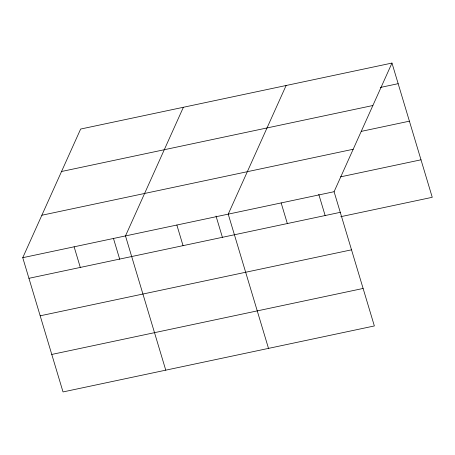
<?xml version="1.0" encoding="UTF-8"?>
<svg xmlns="http://www.w3.org/2000/svg" width="455" height="455" viewBox="0 0 455 455"><rect width="100%" height="100%" fill="white"/><g stroke="black" fill="none" stroke-linecap="round" stroke-linejoin="round"><path stroke-width="0.68" d="M391.977 63.063L334.084 191.709L374.357 325.951L63.023 391.937L22.75 257.695L80.643 129.049L391.977 63.063L432.25 197.305L340.829 216.677M183.382 107.272L125.489 235.923L165.762 370.165M286.121 85.494L228.228 214.146L268.501 348.388M380.289 87.468L398.159 83.68M61.539 171.501L372.873 105.514M361.298 131.37L409.409 121.172M41.854 215.243L353.188 149.257M340.579 176.853L421 159.807M22.75 257.695L334.084 191.709M28.938 278.312L340.266 212.331M40.182 315.81L351.516 249.823M51.773 354.445L363.107 288.459M318.762 194.296L325.194 215.721M281.156 202.93L287.338 223.547M216.023 216.068L222.455 237.499M176.858 225.032L183.046 245.655M113.488 238.517L119.716 259.27M74.119 246.809L80.307 267.426"/></g></svg>
